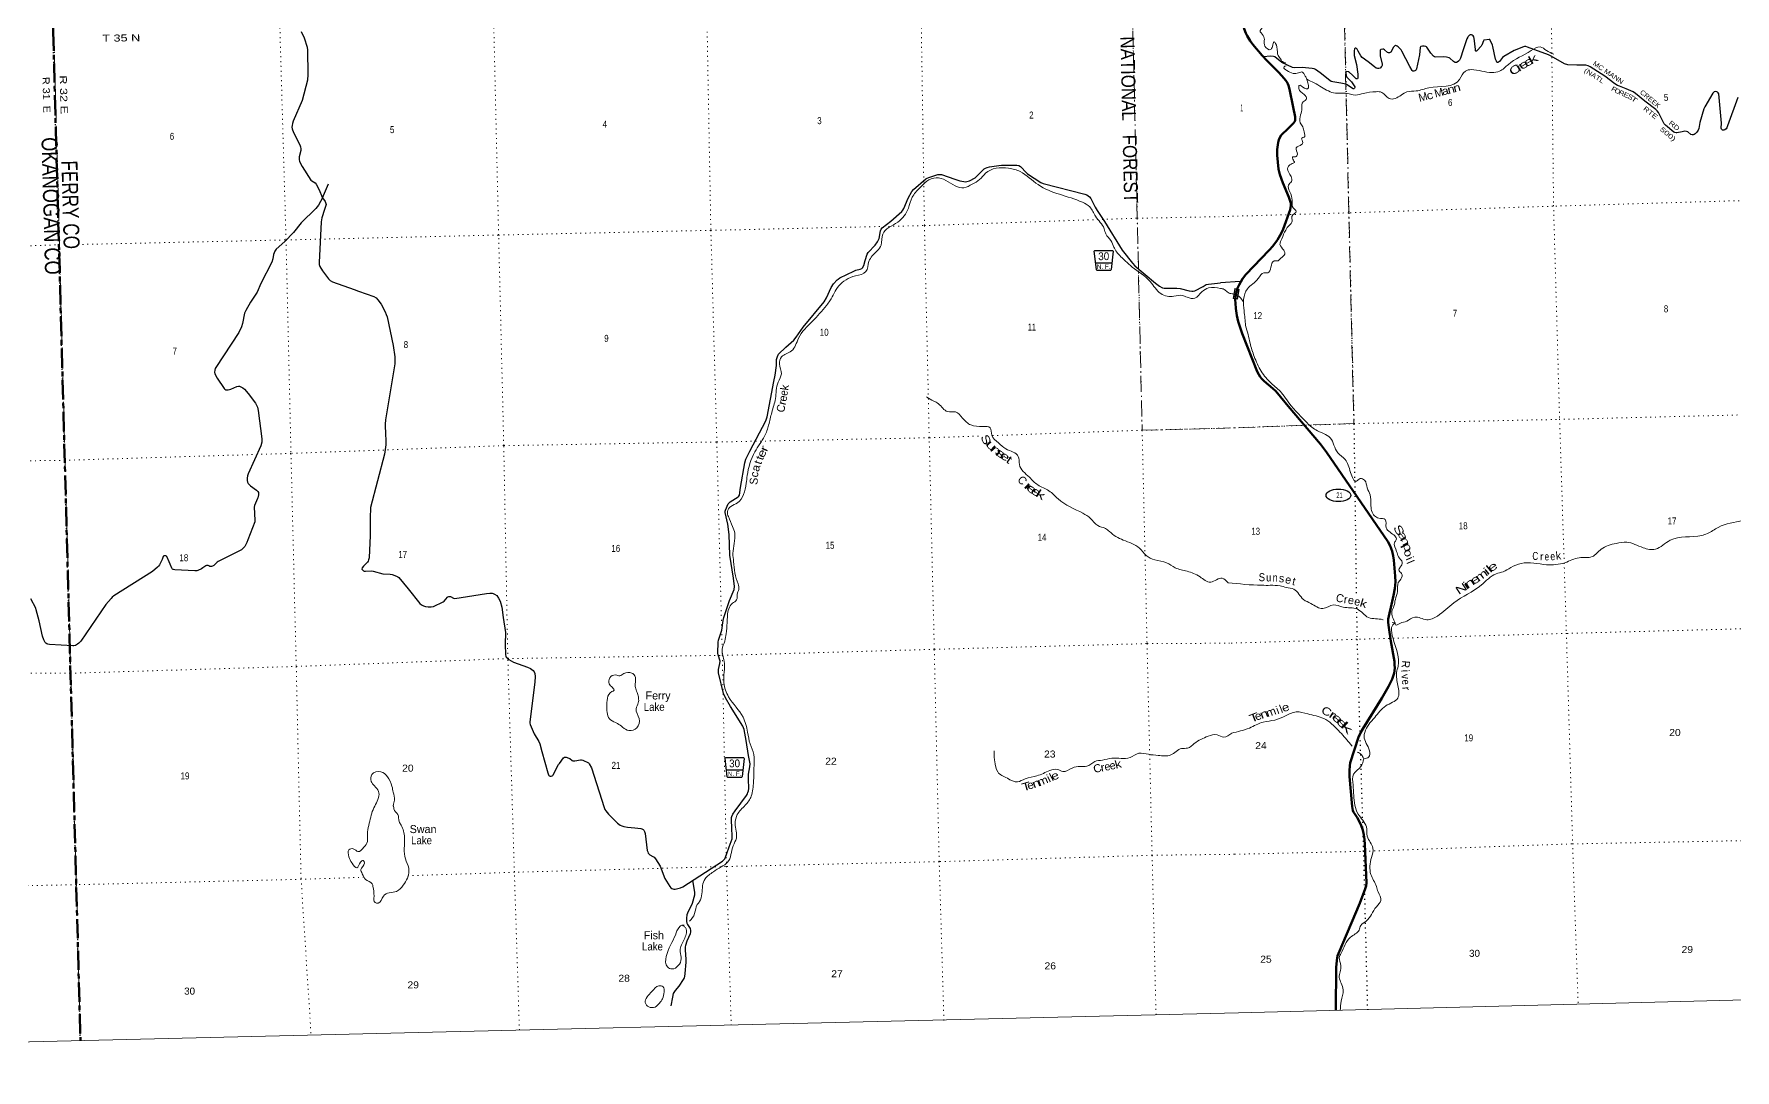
# Model space of a CAD drawing. Header units: feet. Extents: x 485078 to 733631, y 372822 to 564222.
# Drawn here: x 520166 to 562675, y 372822 to 398700 of the extents above; entities that cross this region are included whole.
import ezdxf
from ezdxf.enums import TextEntityAlignment as Align

# ---------------------------------------------------------------- set-up
doc = ezdxf.new("R2010")
doc.units = ezdxf.units.FT
doc.header["$LTSCALE"] = 80
for name, pattern in [('DOT_DASHED', [7.7, 5, -1.2, 0.3, -1.2]), ('DOTTED', [1.5, 0.3, -1.2]), ('LONG_DASH_SHORT_DASH', [9.9, 6, -1.2, 1.5, -1.2])]:
    doc.linetypes.add(name, pattern=pattern)
for name, color, linetype, lineweight in [('11', 7, 'LONG_DASH_SHORT_DASH', 60), ('17', 7, 'Continuous', 25), ('23', 7, 'Continuous', 70), ('29', 7, 'Continuous', 25), ('30', 7, 'Continuous', 25), ('39', 7, 'Continuous', 13), ('4', 7, 'Continuous', 13), ('41', 7, 'Continuous', 13), ('44', 7, 'DOT_DASHED', 13), ('59', 7, 'Continuous', 13), ('6', 7, 'DOTTED', 25), ('7', 7, 'DOTTED', 13)]:
    doc.layers.add(name, color=color, linetype=linetype, lineweight=lineweight)
doc.layers.add('12', color=7, linetype='Continuous')

msp = doc.modelspace()

# ---------------------------------------------------------------- linework, layer by layer
at = {"layer": '11'}
msp.add_lwpolyline([(520291.56, 419554.81), (520644.6, 398759.42), (521326.86, 373554.23)], dxfattribs=at)
at = {"layer": '17'}
msp.add_ellipse((552765.04, 387176.58), major_axis=(309.24, -1), ratio=0.500121, dxfattribs=at)
at = {"layer": '23'}
for points in [[(550481.78, 400081.4), (550384.6, 399730.1), (550361.67, 399578.64), (550352.53, 399419.62), (550353.88, 399225.07), (550374.12, 399013.86), (550412.33, 398833.8), (550451.31, 398724.61), (550485.11, 398653.55), (550560.43, 398532.22), (550623.59, 398437.75), (550855.03, 398160.33), (550973.54, 398035.66), (551274.99, 397741.57), (551407.29, 397590.27), (551473.7, 397504.01), (551497.08, 397459.81), (551514.23, 397411.83), (551543.85, 397322.02), (551636.09, 396872.53)], [(551636.09, 396872.53), (551685.68, 396630.88), (551686.75, 396578.48), (551681.55, 396542.08), (551665.96, 396510.89), (551638.47, 396471.57), (551511.63, 396337.91), (551337.37, 396172.33), (551289.22, 396097.52), (551272.33, 396054.63), (551256.66, 395987.64), (551237.26, 395816.74), (551236.89, 395671.5), (551270.8, 395320.75), (551303.51, 395194.1), (551373.03, 394980.37), (551528.26, 394626.04), (551561.97, 394523.58), (551572.43, 394475.25), (551575.03, 394418.06), (551554.98, 394308.98), (551385.3, 393824.04), (551345.09, 393735.61), (551239.86, 393557.53), (551124.24, 393402.84), (551035.1, 393300.71), (550449.37, 392692.68), (550366.87, 392587.81), (550282.17, 392436.34), (550244.08, 392348.1), (550226.56, 392296.63), (550209.44, 392220.31), (550195.28, 392134.14), (550187.8, 392060.04), (550188.89, 391978.16), (550203.02, 391841.17), (550222.67, 391671.39), (550260.33, 391515.47), (550359.2, 391215.43), (550736.2, 390267.42), (550772.19, 390193.4), (550805.97, 390138.8), (550850.14, 390084.21), (550905.62, 390032.42), (551121.79, 389849.54), (551198.29, 389777.43), (551320.81, 389635.75), (551510.41, 389401.42), (552319.6, 388455.71), (552463.67, 388254.24), (553996.3, 386026.26), (554056.31, 385911.55), (554105.46, 385781.16), (554131.66, 385664.57), (554147.16, 385560.1), (554186.72, 385161.01), (554188.82, 385019.82), (554177.13, 384846.94), (554143.35, 384672.75), (554077.57, 384374.74), (554039.42, 384235.99), (554010.84, 384080), (554008.24, 383996.81), (554023.37, 383879.5), (554073.28, 383533.33), (554165.03, 383022.73), (554169.33, 382949.09), (554171.93, 382858.1), (554153.74, 382733.31), (554104.37, 382582.52), (554016.14, 382398.94), (553846.05, 382108.12), (553370.62, 381341.99), (553318.42, 381244.93), (553268.4, 381136.35), (553055.47, 380494.25), (553045.61, 380420.8), (553037.65, 380301.54), (553042.5, 380156.09), (553107.97, 379404.28), (553125.44, 379303.43), (553141.75, 379263.89), (553162.53, 379230.09), (553230.1, 379133.01), (553269.06, 379071.51), (553331.86, 378928.11), (553372.99, 378808.93), (553398.05, 378699.78), (553419.75, 378582.75), (553428.05, 378466.19), (553464.32, 377498.73), (553456.78, 377418.7), (553437.08, 377346.15), (553299.61, 376985.64), (552762.42, 375729.49), (552743.29, 375676.86), (552729.94, 375626.79), (552721.03, 375556.8), (552706.77, 375378.36), (552701.57, 374312.49)]]:
    msp.add_lwpolyline(points, dxfattribs=at)
at = {"layer": '29'}
for p, q in [((527379.12, 394607.23), (527524.88, 394959.25)), ((550312.41, 392518.59), (549815.67, 392482.65))]:
    msp.add_line(p, q, dxfattribs=at)
for points in [[(526842.66, 398767.69), (526913.93, 398607.6), (526993.33, 398374.83), (527003.91, 398296.23), (527012.11, 397688.86), (527000.65, 397544.98), (526867.39, 397037.4), (526645.06, 396525.42), (526625.59, 396466.93), (526615.9, 396419.42), (526613.28, 396372.55), (526617.38, 396333.56), (526651.26, 396242.19), (526805.59, 395934.46), (526825.52, 395881.11), (526832.71, 395833.94), (526833.72, 395788.78), (526792.71, 395630.78), (526790.66, 395593.84), (526791.94, 395559.57), (526800.91, 395524.08), (526817.32, 395483.04), (526867.48, 395391.49), (527084.93, 395051.1), (527110.26, 395031.41), (527190.56, 394980.87), (527218.22, 394952.61), (527284.07, 394821.36), (527379.12, 394607.23)], [(553505.84, 398002.53), (553360.67, 398117.46), (553325.77, 398153.79), (553259.73, 398273.19), (553231.47, 398320.62), (553213.02, 398341.14), (553202.76, 398349.35), (553190.85, 398350.11), (553169.95, 398326.77), (553157.65, 398283.68), (553161.66, 398165.6), (553216.62, 397936.88), (553247.67, 397695.41), (553251.98, 397629.07), (553251.98, 397602.39), (553238.67, 397584.12), (553229.42, 397581.87), (553210.96, 397583.92), (553123.2, 397663.85), (553026.4, 397752.19), (553007.28, 397759.71), (552962.83, 397762.45), (552952.57, 397750.14), (552946.42, 397733.72), (552958.73, 397663.95), (552968.47, 397638.82), (552978.75, 397623.68), (553089.24, 397505.46), (553171.66, 397378.42), (553174.05, 397362.3), (553169.44, 397349.48), (553159.7, 397341.78), (553147.91, 397334.09), (553132.5, 397332.96), (553118.17, 397336.14), (552980.77, 397428.48), (552949.4, 397445.22), (552909, 397459.26), (552827.21, 397476.31), (552621.89, 397503.38), (552581.38, 397518.26), (552548.07, 397538.27), (552310.47, 397733.19), (552192.26, 397814.27), (552159.45, 397830.69), (552109.24, 397842.95), (551855.9, 397864.5), (551663.18, 397855.31), (551619.34, 397864.3), (551347, 397986.31), (551175.11, 398131.17), (551145.37, 398141.57), (551071.62, 398144.58), (550881, 398133.01)], [(555882.27, 398303.37), (555814.25, 398098.54), (555789.75, 398049.72), (555766.17, 398023.04), (555729.26, 397996.36), (555716.95, 397989.18), (555698.11, 397986.43), (555683.11, 397987.13), (555666.71, 397994.31), (555638, 398012.78), (555549.52, 398093.55), (555528.28, 398106.15), (555502.65, 398114.36), (555462.66, 398123.59), (555390.8, 398129.73), (555200.17, 398124.62), (555166.31, 398131.86), (555140.7, 398147.19), (555072.72, 398224.28), (554976.64, 398370.87), (554963.83, 398382.67), (554948.76, 398390.6), (554906.91, 398397.54), (554865.9, 398395.49), (554825.57, 398385.32), (554816.18, 398378.57), (554808.48, 398366.76), (554788.76, 398184.46), (554713.77, 397831.15), (554704.94, 397806.56), (554691.61, 397790.14), (554676.23, 397777.83), (554648.74, 397770.87), (554625.98, 397771.67), (554614.7, 397777.83), (554604.45, 397788.09), (554546.22, 397893.34), (554352.21, 398274.44), (554330.42, 398305.58), (554255.31, 398378.59), (554229.68, 398399.11), (554212.76, 398407.82), (554189.92, 398412.91), (554181.49, 398410.39), (554167.64, 398399.61), (554144.64, 398369.31), (554071.16, 398250.26), (554055.37, 398238.02), (554037.93, 398231.86), (554017.43, 398231.86), (553994.61, 398240.15), (553918.99, 398308.82), (553893.28, 398320.25), (553872.85, 398322.15), (553825.68, 398313.95), (553812.75, 398308.02), (553804.15, 398294.45), (553811.06, 398152.51), (553855.17, 397949.75), (553854.91, 397914.31), (553851.83, 397900.97), (553844.65, 397887.63), (553805.42, 397849.5), (553776.98, 397836.33), (553760.57, 397835.3), (553739.04, 397839.41), (553710.33, 397850.7), (553663.09, 397878.03), (553505.84, 398002.53)], [(561795.95, 396489.62), (561773.2, 396339.79), (561755.77, 396297.72), (561723.63, 396250.06), (561678.87, 396204.36), (561654.26, 396189.99), (561626.39, 396184.89), (561602.99, 396183.84), (561570.18, 396192.04), (561496.35, 396257.71), (561462.27, 396269.38), (561422.53, 396270.02), (561357.55, 396254.5), (561219.5, 396228.98), (561203.1, 396228.98), (561169.93, 396239.43), (561147.73, 396251.55), (560941.64, 396420.85), (560908.96, 396460.68), (560761.18, 396738.92), (560730.17, 396779), (560700.69, 396811.77), (560422.04, 397023.23), (560192.11, 397213.98), (560128.4, 397255.72), (559952.32, 397333.84), (559788.12, 397394.56), (559741.72, 397417.11), (559675.33, 397460.23), (559425.91, 397647), (559056.01, 397880.9), (559006.79, 397905.52), (558949.18, 397919.07), (558720.65, 397921.09), (558494.11, 397934.25), (558412.42, 397953.31), (558085.39, 398150.6), (558016.29, 398182.56), (557491.31, 398371.35), (557444.14, 398389.82), (557418.51, 398392.91), (557387.33, 398384.5), (557157.48, 398289.58), (556894.82, 398139.27), (556862.77, 398113.83), (556788.94, 398015.33), (556766.38, 397996.86), (556751.52, 397992.25), (556741.27, 397993.27), (556727.42, 398000.96), (556711.01, 398019.43), (556690.55, 398069.25), (556626.93, 398390.62), (556614.64, 398424.73), (556557.22, 398547.86), (556545.94, 398561.19), (556533.04, 398565.81), (556404.13, 398548.26), (556398.29, 398543.75), (556390.08, 398531.44), (556347.02, 398421.65), (556341.89, 398411.39), (556331.49, 398398.95), (556230.13, 398291.35), (556212.7, 398275.95), (556203.63, 398272.4), (556198.34, 398275.95), (556193.21, 398283.14), (556188.41, 398310.36), (556158.13, 398596.27), (556152.72, 398617.12), (556145.54, 398632.51), (556130.16, 398653.03), (556108.63, 398673.55), (556094.27, 398680.73), (556078.86, 398683.01), (556057.36, 398679.7), (556038.9, 398669.44), (556009.17, 398640.71), (555995.84, 398621.22), (555974.56, 398581.31), (555882.27, 398303.37)], [(562746.54, 397119.1), (562485.5, 396407.53), (562470.44, 396358.25), (562456.08, 396335.68), (562419.53, 396308.86), (562398.66, 396300.8), (562378.15, 396298.74), (562365.85, 396298.74), (562344.5, 396316.97), (562339.19, 396325.42), (562328.94, 396345.94), (562336.03, 396474.24), (562271.05, 397203.43), (562258.19, 397235.51), (562241.79, 397249.88), (562223.33, 397260.14), (562194.48, 397266.01), (562157.71, 397256.03), (562122.84, 397225.25), (561917.77, 396878.45), (561899.35, 396832.17), (561795.95, 396489.62)], [(537541.36, 386196.16), (537501.52, 386460.32), (537442.08, 386750.68), (537441.07, 386784.55), (537447.21, 386807.12), (537516.94, 386963.07), (537535.4, 386991.8), (537560.77, 387010.51), (537760.96, 387139.54), (537781.47, 387160.06), (537796.51, 387184.71), (537825.65, 387369.7), (537927.47, 387987.81), (537955.77, 388077.29), (538054.79, 388276.6), (538456.12, 389041.71), (538489.54, 389136.24), (538656.66, 390019.24), (538688.51, 390180.01), (538718.19, 390417.65), (538720.65, 390570.43), (538746.07, 390647.15), (538773.96, 390701.76), (538951.79, 390881.3), (539151.1, 391056.57), (539216.9, 391128.56), (539388.66, 391380.63), (539912.06, 392008.86), (539968.65, 392110.45), (540084.71, 392368.57), (540149.93, 392460.29), (540240.16, 392562.89), (540259.64, 392580.34), (540300.42, 392607.04), (540651.52, 392778.18), (540702.57, 392797.84), (540810.23, 392825.54), (540850.22, 392845.04), (540873.61, 392862.95), (540904.56, 392915.83), (540939.36, 393040.8), (540987.61, 393202.08), (541010.6, 393239.04), (541187.32, 393425.87), (541244.97, 393508.86), (541283.73, 393592.37), (541320.85, 393787.93), (541339.85, 393824.63), (541365.96, 393855.64), (541582.98, 394023.32), (541852.99, 394271.17), (541879.65, 394301.95), (541903.63, 394341.46), (542009.46, 394603.36), (542103.85, 394769.82), (542149.31, 394820.08), (542456.9, 395082.73), (542487.66, 395101.2), (542528.78, 395119.03), (542752.19, 395191.48), (542801.41, 395195.59), (542842.27, 395189.99), (543181.18, 395077.39), (543306.89, 395036.56), (543399.17, 395013.99), (543438.13, 395009.89), (543474.14, 395016.22), (543542.71, 395036.56), (543684.21, 395110.43), (543721.47, 395138.09), (543872.79, 395293.88), (543912.85, 395328.97), (543944.64, 395350.51), (543988.73, 395370.01), (544042.16, 395383.34), (544275.81, 395417.2), (544346.46, 395421.67), (544725.93, 395426.44), (544779.4, 395416.81), (544816.16, 395393.61), (544965.85, 395233.56), (544995.59, 395209.89), (545330.86, 394993.47), (545384.65, 394969.03), (546423.69, 394700.65), (546474.09, 394680.55), (546514.07, 394659), (546547.91, 394631.3), (546574.37, 394593.24), (546687.84, 394371.49), (546736.03, 394296.33)], [(527379.12, 394607.23), (527275.2, 394427.17), (527208.55, 394345.65), (526838.64, 393981.69), (526647.12, 393745.88), (526437.19, 393517.7), (526220.1, 393327.79), (526184.27, 393278.07), (526155.22, 393190.45), (526135.06, 393081.08), (526108.07, 392998.91), (525831.83, 392469.37), (525738.82, 392254.36), (525580.09, 392003.22), (525456.31, 391794.5), (525428.23, 391723.92), (525374.82, 391467.43), (525349.68, 391388.21), (525286.08, 391244.44), (524707.83, 390372.48), (524694.51, 390342.73), (524683.81, 390301.47), (524680.15, 390254.5), (524687.32, 390212.43), (524741.91, 390106.61), (524920.07, 389844.11), (524934.43, 389829.74), (524958.49, 389814.68), (524981.59, 389809.22), (525018.5, 389809.22), (525083.56, 389826.05), (525233.82, 389899.51), (525275.51, 389903.95), (525304.57, 389902.59), (525338.4, 389889.25), (525388.03, 389858.31), (525425.55, 389826.67), (525517.4, 389717.95), (525698.19, 389475.7), (525726.99, 389428.59), (525747.5, 389379.34), (525769.92, 389299.42), (525862.95, 388585.18), (525858.23, 388507.26), (525835.37, 388416.43), (525519.55, 387713.76), (525502.97, 387662.37), (525491.18, 387608.5), (525490.67, 387577.22), (525491.91, 387547.03), (525500.92, 387507.45), (525519.88, 387471.02), (525540.91, 387443.84), (525574.62, 387411.53), (525723.34, 387302.05), (525756.22, 387271.47), (525772.63, 387246.85), (525778.23, 387220.48), (525778.28, 387191.97), (525762.9, 387118.09), (525755.46, 387096.39), (525676.77, 386924.18), (525672.67, 386908.79), (525670.3, 386889.69), (525684.98, 386549.71), (525680.84, 386517.46), (525511.68, 386063.6), (525483, 385996.7), (525431.74, 385900.26), (525405.08, 385863.33), (525352.78, 385818.52), (524922.1, 385600.76), (524766.33, 385523.72), (524740.77, 385504.91), (524657.64, 385425.23), (524630.47, 385409.33), (524604.19, 385400.11), (524583.82, 385396.5), (524563.31, 385398.55), (524531.02, 385417.54), (524518.2, 385423.18), (524486.23, 385423.34), (524474.63, 385421.65), (524456.68, 385414.97), (524382.75, 385363.95), (524348, 385341.1), (524261.87, 385295.96), (524231.11, 385287.75), (524184.68, 385287.91), (523683.07, 385318.03), (523655.4, 385323.16), (523642.06, 385328.29), (523629.76, 385333.42), (523621.56, 385340.6), (523609.25, 385359.07), (523567.01, 385460.03), (523543.88, 385512.45)], [(527379.12, 394607.23), (527442.77, 394518.63), (527461.89, 394469.7), (527463.27, 394444.76), (527459.17, 394420.14), (527421.61, 394320.86), (527362.8, 394112.35), (527345.38, 394013.17), (527291.28, 392995.46), (527295.14, 392940.69), (527312.56, 392896.57), (527376.06, 392787.13), (527526.85, 392581.6), (527567.86, 392544.66), (527624.63, 392508.18), (528163.99, 392315.79), (528273.72, 392277.04)], [(546736.03, 394296.33), (546916.35, 394015.09), (547361.37, 393297.91), (547619.34, 392972.65), (547673.7, 392909.7), (548193.63, 392475.48), (548297.09, 392400.81), (548350.4, 392367.98), (548371.94, 392356.7), (548407.42, 392353.53), (548727.07, 392349.75), (548810.77, 392340.29), (549036.26, 392286.98), (549104.01, 392276.68), (549136.82, 392278.73), (549173.74, 392288.55), (549383.07, 392395.25), (549462.87, 392440.83), (549514.9, 392453.36), (549815.67, 392482.65)], [(528273.72, 392277.04), (528660.41, 392140.51), (528713.12, 392108.62), (528761.3, 392064.51), (528839.71, 391950.85), (528938.69, 391763.9), (528970.26, 391697.15), (528989.95, 391634.62), (529143.89, 390922.27), (529180.65, 390635.34), (529179.24, 390459.58), (528946.89, 389063.56), (528940.84, 388951.17), (528952.61, 388678.17), (528959.19, 388579.31), (528957.35, 388439.41), (528921.56, 388203.63), (528574.93, 386874.59), (528566.38, 386605.11), (528570.5, 386174), (528537.8, 385615.29), (528527.01, 385567.54), (528513.19, 385533.22), (528498.84, 385508.59), (528404.1, 385408.44), (528367.6, 385364.96), (528361.45, 385336.23), (528374.4, 385314.53), (528398.36, 385293.14), (528417.85, 385283.91), (528454.25, 385280.18), (528591.12, 385286.99), (528642.31, 385281.05), (528886.88, 385214.57), (529069.17, 385205.17), (529117.1, 385195.67), (529227.83, 385154.64), (529260.64, 385138.22), (529281.86, 385121.66), (529516.4, 384838.29), (529805.83, 384473.36), (529848.13, 384441.59), (529899.39, 384416.97), (529952.71, 384400.55), (530018.33, 384388.24), (530095.44, 384387.81), (530153.67, 384400.55), (530387.43, 384513.41), (530418.87, 384535.96), (530500.21, 384630.37), (530511.5, 384641.65), (530535.01, 384648.32), (530556.62, 384647.81), (530574.04, 384646.78), (530647.86, 384605.74), (530681.95, 384601.56), (530843, 384628.04), (531471.18, 384727.48), (531555.25, 384733.99), (531619.85, 384730.92), (531644.45, 384722.71), (531678, 384708.6), (531728.53, 384671.41), (531773.77, 384611.91), (531814.65, 384535.98), (531855.13, 384381.22), (531892.52, 384127.97)], [(538022.88, 380675.88), (537960.05, 381052.76), (537910.63, 381328.36), (537881.14, 381411.05), (537569.97, 381900.94), (537444.55, 382116.3), (537400.03, 382229.18), (537273.02, 382745.48), (537269.82, 382782.19), (537268.8, 382824.25), (537306.97, 382975.13), (537309.81, 383037.65), (537264.4, 383192.66), (537255.47, 383237.72), (537261.62, 383512.69), (537268.3, 383555.15), (537352.08, 383810.4), (537385.79, 384048.15), (537403.12, 384126.22), (537549.48, 384552.48), (537661.5, 384823.89), (537671.22, 384895.78), (537642.97, 385107.62), (537557.82, 385686.42), (537541.36, 386196.16)], [(523543.88, 385512.45), (523484.89, 385646.16), (523473.4, 385658.15), (523458.53, 385665.85), (523446.74, 385668.41), (523409.6, 385662.41), (523398.04, 385656.61), (523391.37, 385647.89), (523367.66, 385572.23), (523300.63, 385441.15), (523278.59, 385409.85), (523253.81, 385378.95), (523125.26, 385276.39), (522163.69, 384666.15), (522121.51, 384629.58), (522090.75, 384598.8), (521963.62, 384446.32), (521338.15, 383537.15), (521287.91, 383487.65), (521248.95, 383456.87), (521199.73, 383428.14), (521164.87, 383417.88), (521135.34, 383414.42), (520551.93, 383447.75), (520512.76, 383456.87), (520483.55, 383470.72), (520465.6, 383483.54), (520447.66, 383502.52), (520426.64, 383532.79), (520408.18, 383565.62), (520380.03, 383661.89), (520292.52, 384038.18), (520224.05, 384313.75), (520208.75, 384358.21), (520088.76, 384591.61)], [(531892.52, 384127.97), (531947.73, 383754.02), (531943.91, 383460.37), (531945.9, 383191.97), (531956.15, 383157.09), (531969.36, 383133.07), (531995.11, 383099.64), (532034.08, 383072.96), (532150.86, 383008.25), (532500.22, 382883.78), (532573.38, 382847.25), (532636.95, 382804.16), (532665.22, 382770.67), (532682.06, 382726.19), (532689.24, 382649.24), (532684.79, 382508), (532559.03, 381517.6), (532559.03, 381488.87), (532564.92, 381456.18), (532668.74, 381217.98), (532782.55, 381025.14), (532807.21, 380970.57), (532861.21, 380777.63), (533003.82, 380240.82), (533023.5, 380193.08), (533033.24, 380179.23), (533038.37, 380173.07), (533048.62, 380165.89), (533064.72, 380161.44), (533089.63, 380162.81), (533113.72, 380170.51), (533128.59, 380181.28), (533140.6, 380195.81), (533274.91, 380452.39), (533294.69, 380481.89), (533402.35, 380619.37), (533422.85, 380634.75), (533441.53, 380638.95), (533463.87, 380637.83), (533531.03, 380613.73), (533557.87, 380601.51), (533616.13, 380556.27), (533634.58, 380547.04), (533646.49, 380543.09), (533665.34, 380540.88), (533684.82, 380542.93), (533823.24, 380566.53), (533850.08, 380566.64), (533882.7, 380560.38), (534019.94, 380496.18), (534030.86, 380488.05), (534043.17, 380469.58), (534094.4, 380366.53), (534413.48, 379382.88), (534433.81, 379332.82), (534458.42, 379293.83), (534523.38, 379215.7), (534747.55, 378986.04), (534814.45, 378935.84), (534858.28, 378918.33), (534903.4, 378901.91), (534997.88, 378885.98), (535180.95, 378869.85)], [(538020.15, 380087.6), (538020.46, 380149.7), (538025.82, 380208.34), (538056.58, 380395.07), (538059.91, 380470.61), (538022.88, 380675.88)], [(535180.95, 378869.85), (535334.44, 378856.32), (535354.02, 378850.1), (535376.06, 378841.38), (535391.96, 378829.58), (535408.51, 378811.69), (535425.27, 378781.88), (535441.23, 378727.52), (535491.72, 378301.67), (535503.72, 378267.35), (535518.07, 378240.67), (535534.99, 378219.65), (535557.29, 378200.14), (535634.44, 378158.09), (535667.77, 378136.02), (535697.63, 378100.56), (535810.19, 377911.18), (535934.09, 377606.7), (536053.1, 377403.32), (536080.45, 377375.26), (536109.16, 377354.75), (536152.22, 377336.28), (536190.45, 377338.08), (536318.32, 377371.16), (536380.84, 377399.74), (537371.98, 378037.07), (537427.7, 378093.45), (537448.21, 378134.49), (537479.71, 378232.22), (537535.75, 378395.65), (537610.92, 378598.04), (537617.39, 378627.98), (537617.39, 378679.28), (537605.89, 378846.92), (537597.06, 379087.6), (537600.98, 379128.66), (537607.13, 379153.28), (537631.74, 379210.74), (537686.25, 379294.41), (537968.63, 379678.35), (537995.73, 379720.65), (538008.03, 379751.43), (538022.39, 379796.57), (538028.49, 379849.98), (538020.15, 380087.6)], [(536626.13, 377557.47), (536675.21, 377266.53), (536676.25, 377224.47), (536673.88, 377192.82), (536615.28, 376976.69), (536495.79, 376740.2), (536482.45, 376696.08), (536471.95, 376610.55), (536474.25, 376531.92), (536481.44, 376491.91), (536494.43, 376459.3), (536561.41, 376352.38), (536575.58, 376307.57), (536575.77, 376272.35), (536563.9, 376220.21), (536482.16, 376035.86), (536445.56, 375932.76), (536439.4, 375897.88), (536439.67, 375822.18), (536456.53, 375583.73), (536455.81, 375514.16), (536434.05, 375234.93), (536421.98, 375160.2), (536411.73, 375125.32), (536389.9, 375079.91), (536279.29, 374915.06), (536186.16, 374807.27), (536156.27, 374760), (536141.05, 374729.29), (536123.16, 374643.74), (536084.95, 374422.07)]]:
    msp.add_lwpolyline(points, dxfattribs=at)
at = {"layer": '30'}
for p, q in [((546700.28, 392985.1), (547105.35, 392985.1)), ((537475.21, 380315.98), (537880.28, 380315.98))]:
    msp.add_line(p, q, dxfattribs=at)
for points in [[(546746.13, 392794.55), (546727.15, 392796.66), (546715.91, 392816.35), (546660.38, 393277.01), (546666, 393288.26), (546680.06, 393296.7), (547121.46, 393295.29), (547128.49, 393291.07), (547135.52, 393275.6), (547088.42, 392821.98), (547079.28, 392802.99), (547068.75, 392793.84)], [(537521.06, 380125.43), (537502.08, 380127.54), (537490.84, 380147.23), (537435.31, 380607.89), (537440.93, 380619.14), (537454.99, 380627.58), (537896.39, 380626.17), (537903.42, 380621.95), (537910.45, 380606.48), (537863.35, 380152.86), (537854.21, 380133.87), (537843.68, 380124.72)]]:
    msp.add_lwpolyline(points, close=True, dxfattribs=at)
at = {"layer": '39'}
for p, q in [((554109.01, 383998.82), (554182.1, 383990.55)), ((538166.92, 380603.55), (538159.14, 380185.86)), ((536415.26, 376443.8), (536387.43, 376422.92))]:
    msp.add_line(p, q, dxfattribs=at)
for points in [[(551207.05, 399938.91), (551156.1, 399777.48), (551107.37, 399610.06), (551069.17, 399372.26), (551167.92, 399030.06), (551093.36, 398966.85), (550985.81, 398922.7), (550903.99, 398952.21), (550849.41, 398837.14), (550810.74, 398787.29), (550887.86, 398660.61), (550912.39, 398536.14), (550925.15, 398401.17), (551069.68, 398311.17), (551113.49, 398387.47), (551155.82, 398506.16), (551228.91, 398379.34), (551254.64, 398161.94), (551335.09, 398055.58), (551352.29, 398025.86), (551436.69, 397980.27), (551445.09, 397972.88)], [(551973.19, 397574.65), (552344.48, 397375.01), (552689.1, 397223.21), (552935.52, 397223.65), (553193.72, 397175.99), (553386.21, 397217.01), (553709.91, 397260.54), (553851.91, 397243.22), (554028.94, 397089.67), (554182.41, 397090.94), (554477.62, 397256.78), (554707.13, 397278.86), (555025.61, 397356.58), (555794.1, 397563.04), (555938.19, 397776.2), (556084.42, 397811.58), (556602.12, 397736.51), (556792.8, 397771.4), (557011.14, 397940.65), (557584.93, 398285.9), (557805.71, 398376.84), (557965.01, 398289.91), (558146.04, 398195.74)], [(551460.38, 397906.36), (551405.69, 397884.2), (551590.79, 397730.94), (551736.61, 397719.81), (551850.63, 397752.05), (551936.99, 397649.94), (551976.18, 397568.43)], [(551976.18, 397568.43), (551990.51, 397330.43), (551913.08, 397349.98), (551783.52, 397416.24), (551776.16, 397337.16), (551910.62, 397188.2), (551970.82, 397083.16), (551880.61, 397005.26), (551849.84, 396844.53), (551819.2, 396679.75), (551809.93, 396481.36), (551874.11, 396378.48), (551904.68, 396254.23), (551907.22, 396122.94), (551851.36, 396102.82), (551877.56, 395988.52), (551765.43, 395901.77), (551710.41, 395857.42), (551740.09, 395700.8), (551688, 395630.28), (551617.32, 395629.86), (551623.18, 395577.51), (551664.6, 395490.01), (551587.11, 395452.97), (551490.16, 395336.43), (551583.92, 395137.56), (551594.19, 395016.65), (551514.48, 394926.98), (551548.48, 394762.42), (551608.51, 394546.21), (551635.35, 394355.13), (551710.85, 394274.88), (551602.36, 394141.77), (551606.36, 394026.7), (551535.28, 393921.17), (551446.41, 393804.91), (551346.91, 393587.23), (551303.33, 393446.26), (551397.36, 393297.92), (551425.08, 393197.83), (551329.3, 393105.58), (551254.88, 393038.33), (551156.09, 393032.89), (551076.83, 392872.5), (550996.72, 392736.34), (550897.72, 392736.95), (550761.33, 392592.78), (550489.59, 392332.76), (550395.67, 392070.8), (550407.58, 391786.23), (550444.69, 391415.62)], [(549820.77, 392344.81), (549516.81, 392357.77), (549353.06, 392263.35), (549176.55, 392101.94), (548984.14, 392124.2), (548859.9, 392172.16), (548652.25, 392149.62), (548327.6, 392215.63), (548060.71, 392519.45), (547608.79, 392880.05), (547446.12, 393028.32), (547223.26, 393254.18), (547151.98, 393380.09), (547075.91, 393542.29), (546953.35, 393705.55), (546910.21, 393838.11), (546693.73, 394147.02), (546549.52, 394380.59), (546365.26, 394498.07), (545795.43, 394696.47), (545261.08, 394938.07), (544809.86, 395264.32), (544523.22, 395349.32), (543945.9, 395224.02), (543797.66, 395063.19), (543614.04, 394952.18), (543403.8, 394858.81), (543190.57, 394910.98), (542711.67, 395109.25), (542477.03, 395023.46), (542300.64, 394855.98), (542111.48, 394621.5), (542018.04, 394350.61), (541752.48, 393999.27), (541376.65, 393704.27), (541333.82, 393428.36), (541115.03, 393160.91), (541032.98, 393023.72), (540955.45, 392765.28), (540694.96, 392658.73), (540277.79, 392409.38), (540057.08, 392038.76), (539970.62, 391919.67), (539615.81, 391522.89), (539272.12, 391102.28), (539094.77, 390785.14), (538847.31, 390634.37), (538798.37, 390459.45), (538843.79, 390215.71), (538761.26, 390003.69), (538694.95, 389591.81), (538603, 389248.14), (538524.65, 388931.05), (538423.17, 388657.96), (538180.74, 388262.62), (537988.82, 387670.17), (537966.51, 387477.6)], [(576431.94, 393996.66), (576249.45, 394620.35), (576140.69, 394727.75), (575344.43, 395029.65), (575089.33, 394988.49), (574920.12, 395033.17), (574824.7, 395163.26), (574547.95, 395163.8), (573999.56, 394785.07), (573762.08, 394411.02), (573478.89, 393782.76), (573400.88, 393353.59), (573232.97, 392488.8), (573102.73, 391993.15), (572956.39, 391612.16), (572498.05, 391373.98), (571433.08, 390805.58), (571143.08, 390664.18), (570931.28, 390481.01), (570235.58, 390214.41), (569760.95, 390038.32), (569379.35, 389800.77), (569107.85, 389649.9), (568649.98, 389514.82), (568225.8, 389281.86), (567992.65, 388841.27), (567789.82, 388690.76), (567221.71, 388414.42), (567019.23, 388544.85), (566774.08, 388449.47), (566240.66, 388047), (565849.41, 387738.38), (565598.47, 387460.88), (565282.38, 387314.53), (565018.03, 387248.8), (564808.82, 387049.55), (564449.41, 386580.34), (563761.56, 386320.08), (563185.31, 386568.96), (562879.06, 386546.24), (562258.74, 386377.24), (562118.16, 386295.57), (561843.6, 386174.91), (561051.92, 386054.56), (560685.97, 385831.7), (560379.71, 385867.59), (559972.89, 386007.13), (559703.24, 385977.59), (559332.61, 385831.38), (559104.74, 385645.64), (558780.48, 385618.25), (558425.22, 385494.8), (557966.41, 385444.57), (557331.08, 385475.15), (557070.08, 385371.12), (556879.69, 385269.55), (556703.76, 385216.97), (556335.81, 384935.43), (555650.24, 384493.34), (555237.57, 384161.75), (554970.1, 384069.63), (554670.92, 384134.07), (554470.38, 384034.16), (554298.69, 383975.67), (554192.89, 383939.67), (554182.1, 383990.55)], [(550396.4, 391989.88), (550326.41, 392100.95), (550219.01, 392187.87), (550132.12, 392209.6), (550030.75, 392230.12), (549945.07, 392295.32), (549861.8, 392338.78), (549820.77, 392344.81)], [(550444.69, 391415.62), (550508.9, 391195.52), (550556.82, 390978.89), (550661.27, 390646.99), (550835.72, 390277.09), (551083.08, 389976.16), (551343.74, 389739.54), (551474.07, 389560.86), (551956.23, 389014.22), (552197.63, 388810.35), (552557.99, 388612.62), (552750.67, 388241.33), (552930.28, 388071.7), (553068.81, 387747.04), (553217.69, 387531.89), (553308.46, 387593.64), (553418.95, 387552.99), (553484.12, 387363.24), (553558.89, 387187.96), (553573.01, 386956.02), (553667.98, 386664.22), (553773.05, 386605.2), (553933.7, 386574.37), (553959.15, 386365.05), (554053.87, 386255.14), (554210.04, 386062.47), (554165.88, 385996.27), (554219.92, 385777.83), (554263.1, 385639.87), (554360.81, 385501.76), (554310.41, 385382.79), (554270.56, 385308.66), (554344.05, 385228.33), (554320.79, 385084.02), (554261.19, 384997.07), (554242.61, 384776.13), (554187, 384574.11), (554150.46, 384405.09), (554100.47, 384274.01), (554182.25, 383989.84)], [(550005.41, 384995.24), (549861.63, 385109.52), (549572.7, 385010.46), (549305.3, 385142.38), (548981.18, 385281.2), (548686.42, 385368.06), (548467.7, 385490.88), (548179.24, 385565.74), (547958.75, 385676.39), (547791.38, 385856.91), (547387.17, 386058.77), (547043.38, 386269.98), (546942.71, 386350.78), (546749.35, 386419.54), (546567.8, 386601.78), (546379.29, 386729.28), (545759.73, 387086.39), (545531.27, 387289.89), (545253.48, 387435.75), (545041.43, 387627.46), (544792.42, 387945.8), (544764, 388149.45), (544453.02, 388337.08), (544270.16, 388484.91), (544102.41, 388683.62), (544058.28, 388864.69), (543881.78, 388899.43), (543575.94, 388935.5), (543372.38, 389107.17), (543195.45, 389261.2), (542995.25, 389269.15), (542768.98, 389464.62), (542650.38, 389532.91), (542472.51, 389634.35)], [(537966.51, 387477.6), (537899.57, 387195.12), (537748.16, 386991.76), (537576.34, 386897.17), (537496.1, 386770.12), (537518.17, 386645.48), (537624.96, 386398.72), (537676.96, 386227.92), (537632.77, 385723.49), (537648.95, 385525.65), (537683.16, 385237.2), (537759.45, 384965.81), (537778.6, 384820.61), (537743.82, 384743.04), (537725.3, 384562.69), (537621.93, 384479.64), (537496.92, 384171.68), (537488.5, 383991.54), (537461.78, 383717.99), (537431.14, 383537.38), (537362.67, 383329.69), (537413.2, 383033.49), (537404.92, 382493.75), (537524.49, 382140), (537886.46, 381633.94), (537999.16, 381262.2), (538062.75, 380965.19), (538154.32, 380699.99), (538166.92, 380603.55)], [(550001.15, 384995.25), (550851.82, 384929.68), (551059.9, 384928.79), (551306.81, 384915.1), (551461.62, 384878.01), (551648.99, 384833.96), (551892.35, 384573.57), (552077.57, 384474.87), (552374.89, 384347.72), (552646.39, 384439.98), (552880.66, 384383.4), (553229.64, 384338.88), (553515.84, 384124.43), (553875.33, 384068.15), (553886.26, 384064.12)], [(554182.42, 383989.02), (554091.6, 383878.87), (554088.22, 383812.76), (554152.65, 383527.98), (554256.83, 382913.12), (554218.12, 382748.06), (554253.42, 382429.94), (554246.27, 382112.37), (553945.58, 381917.67), (553670.43, 381627.93), (553583.54, 381531.34), (553467.69, 381357.5), (553404.94, 381153.55), (553538.68, 380792.34), (553523.7, 380642.26), (553396.05, 380595.4)], [(535186.14, 382463.21), (535181.91, 382669.38), (535109.81, 382736.63), (534904.01, 382722.22), (534804.06, 382669.58), (534700.6, 382689.66), (534554.61, 382615.83), (534539.47, 382467.9), (534626.29, 382372.65), (534658.12, 382298.49), (534606.1, 382273.14), (534496.32, 382109.08), (534478.54, 381892.34), (534576.15, 381566.79), (534745.7, 381477.31), (534876.95, 381382.99), (535034.17, 381303.37), (535232.79, 381372.23), (535286.71, 381599.84), (535210.96, 381844.95), (535268.48, 381995.8), (535274.15, 382113.2), (535247.59, 382225.88), (535202.73, 382344.25), (535186.14, 382463.21)], [(550095.29, 381239.17), (550539.39, 381363.67), (550885.67, 381513.08), (551176.81, 381563.58), (551439.9, 381665.65), (551711.13, 381765.98), (551997.71, 381715.26), (552399.58, 381601.83), (552767.63, 381299.26), (553042.93, 380991.46), (553107.67, 380906.9)], [(550096.74, 381235.95), (549904.8, 381136.9), (549731.84, 381195.97), (549510.34, 381158.99), (549162.53, 380975.79), (548995.12, 380863.1), (548845.83, 380851.89), (548576.36, 380690.56), (548261.33, 380681.95), (548016.33, 380707.16), (547777.38, 380732.5), (547557.25, 380628.82), (547098.95, 380611.15), (546865.54, 380563.81), (546674.37, 380525.44), (546474.73, 380408.02), (546311.13, 380404.6), (546111.93, 380364.04), (545877.37, 380274.21), (545738.83, 380329.96), (545553.48, 380303.84), (545230.92, 380169.71), (544935.4, 380096.8), (544745.06, 380018), (544490.65, 380107.73), (544250.99, 380266.51), (544178.9, 380529.91), (544160.38, 380644.78), (544165.3, 380798.57)], [(553396.05, 380595.4), (553326.04, 380400.97), (553144.72, 380212.79), (553129.79, 379942.57), (553149.1, 379676.97), (553256.11, 379216.18), (553463.24, 378893.89), (553485.5, 378660.21), (553627.09, 378363.96), (553590.77, 378130.27), (553575.16, 377707.31), (553714.87, 377406.95), (553755.96, 377270.93), (553821.97, 377056.95), (553712.23, 376901.57), (553458.12, 376541.1), (553322.63, 376429.29), (553280.01, 376318.67), (553066.13, 376137.46), (552830.5, 375736.43), (552787.05, 375630.18), (552824.22, 375425.73), (552785.97, 375131.34), (552835.33, 374989.54), (552883.59, 374821.44), (552836.64, 374544.94), (552811.19, 374311.84)], [(553236.46, 380762.05), (553335.84, 380700.44), (553396.05, 380595.4)], [(529138.42, 379422.92), (529173.88, 379565.21), (529143.64, 379758.7), (529112.26, 379909.71), (529000.27, 380148), (528829.98, 380273.86), (528611.25, 380200.54), (528594.5, 380032.35), (528671.63, 379916.68), (528777.46, 379781.38), (528776.53, 379629.7), (528620.03, 379280.65), (528569.36, 379091.53), (528499.43, 378659.35), (528500.15, 378525.9), (528412.05, 378388.58), (528258.77, 378276.18), (528146.16, 378348.64), (528037.59, 378322.11), (528037.08, 378150.22), (528113.15, 377988.01), (528236.78, 377871.29), (528324.8, 378012.66), (528392.68, 378052.5), (528422.2, 377992.45), (528336.66, 377828.89), (528371.13, 377724.46), (528452.89, 377580.57), (528618.85, 377468.78), (528636.33, 377404.43), (528663.53, 377162.35), (528691, 377005.19), (528764.08, 376988.52), (528897.81, 377167.24), (529045.61, 377251.22), (529228.82, 377283.35), (529395.32, 377440.52), (529496.81, 377614.52), (529530.04, 377865.96), (529446.58, 378092.72), (529425.36, 378634.21), (529342.39, 378935.8), (529289.91, 379031.76), (529258.14, 379200.96), (529160.19, 379346.53), (529149.82, 379407.72), (529142.59, 379417.36)], [(538159.14, 380185.9), (538145.82, 380023.67), (538090.64, 379660.55), (537939.69, 379434.96), (537742.41, 379202.33), (537688.37, 378980.79), (537718.18, 378611.36), (537639.23, 378421.65), (537500.18, 378010.27), (537340.84, 377897.75), (537143.42, 377770.27), (536934.8, 377598.07), (536855.63, 377222.32), (536798.94, 377031.05), (536741.95, 376953.02), (536673.81, 376729.16), (536552.28, 376546.65), (536546.09, 376542)], [(536389.79, 376420.47), (536370.38, 376440.61), (536302.42, 376404.81), (536193.63, 376192.24), (535966.14, 375659.7), (535997.83, 375395.46), (536110, 375345.23), (536267.89, 375429.42), (536339.13, 375600.77), (536313.43, 375770.09), (536394.63, 376046.8), (536472, 376313.32), (536444.34, 376381.49), (536389.79, 376420.47)], [(535693.39, 374389.27), (535872.91, 374601.3), (535913.89, 374770), (535886.92, 374902.9), (535779.38, 374924.92), (535606.57, 374779.75), (535442.48, 374505.36), (535527.57, 374395.92), (535693.39, 374389.27)]]:
    msp.add_spline(points, degree=3, dxfattribs=at)
at = {"layer": '4'}
msp.add_lwpolyline([(727552.54, 563611.91), (733631.22, 379550.22), (703073.68, 378562.1), (672514.8, 377616.02), (641954.65, 376711.97), (611393.28, 375849.96), (580830.76, 375029.99), (550267.15, 374252.07), (519702.48, 373516.18), (489136.84, 372822.34), (485083.98, 556942.67), (515396.36, 557630.76), (545707.77, 558360.55), (576018.15, 559132.03), (606327.43, 559945.21), (636635.58, 560800.08), (666942.51, 561696.64), (697248.19, 562634.88)], close=True, dxfattribs=at)
msp.add_lwpolyline([(727552.54, 563611.91), (733631.22, 379550.22), (703073.68, 378562.1), (672514.8, 377616.02), (641954.65, 376711.97), (611393.28, 375849.96), (580830.76, 375029.99), (550267.15, 374252.07), (519702.48, 373516.18), (489136.84, 372822.34), (485083.98, 556942.67), (515396.36, 557630.76), (545707.77, 558360.55), (576018.15, 559132.03), (606327.43, 559945.21), (636635.58, 560800.08), (666942.51, 561696.64), (697248.19, 562634.88)], close=True, dxfattribs=at)
at = {"layer": '44'}
for points in [[(557598.05, 420461.53), (558083.12, 399655.33), (552901.3, 399553.2), (553148.8, 388970.75), (549905.52, 388854.45)], [(541746.53, 420061.59), (541870.21, 415307.16), (547241.33, 415409.49), (547859.14, 388802.28), (549905.52, 388854.45)], [(520294.18, 419579.45), (520660.89, 398751.68), (521326.97, 373554.24)]]:
    msp.add_lwpolyline(points, dxfattribs=at)
at = {"layer": '59'}
for points in [[(550283.15, 392322.66), (550240.74, 392076.28), (550137.27, 392094.09), (550179.66, 392340.48)], [(550186.18, 392331.23), (550273.9, 392316.13), (550234.21, 392085.52), (550146.51, 392100.61)]]:
    msp.add_lwpolyline(points, close=True, dxfattribs=at)
at = {"layer": '6'}
for points in [[(552448.32, 420332.22), (552530.9, 415499.05), (552645.15, 410175.25), (552766.37, 404825.41), (552902.91, 399563.96), (553021.23, 394233.29), (553151.43, 388959.76), (553212.57, 384647.35)], [(521326.86, 373554.23), (521220.65, 377452.16), (521075.47, 382733.41), (520933.97, 388033.65), (520782.85, 393425.57), (520641.11, 398764.04), (520551.33, 404107.98), (520468.2, 409448.28), (520370.59, 414786.16), (520291.56, 419554.81)], [(553216.33, 384381.97), (553227.69, 383580.88), (553386.71, 378298.83), (553489.33, 374332.11)]]:
    msp.add_lwpolyline(points, dxfattribs=at)
at = {"layer": '7'}
for points in [[(557598.05, 420461.53), (557709.95, 415619.55), (557835.46, 410297.44), (557958.51, 404985.01), (558081.58, 399679.85), (558140.69, 394421.8), (558291.51, 389091.33), (558461.66, 383737.93), (558617.32, 378483.51), (558756.07, 374463.92)], [(542905.46, 374058.71), (542787.64, 378025.73), (542664.48, 383335.33), (542537.9, 388614.53), (542418.94, 393916.13), (542334.59, 399278.12), (542202.46, 404558.21), (542056.66, 409928.44), (541870.21, 415307.16), (541746.53, 420061.59)], [(547058.23, 420199.02), (547241.33, 415409.49), (547367.52, 410070.74), (547491.03, 404724.38), (547613.32, 399435.89), (547738.01, 394103.99), (547859.14, 388802.28), (547981.77, 383472.74), (548108.52, 378185.45), (548206.76, 374187.7)], [(525806.21, 419684.88), (525922.57, 414924.84), (526057.77, 409547.06), (526215.13, 404199.85), (526310.56, 398863.38), (526463.97, 393556.43), (526587.59, 388224.59), (526719.08, 382903.03), (526840.06, 377601.47), (527090.85, 373690.21)], [(532297.14, 373814.31), (532171.03, 377761.4), (532006.89, 383098.46), (531905.74, 388418.63), (531777.51, 393679.6), (531654.27, 398993.25), (531506.17, 404336.71), (531362.78, 409662.79), (531240.7, 415101.11), (531174.98, 419812.83)], [(536536.58, 419949.71), (536620.09, 415205.34), (536712.74, 409778.19), (536871.91, 404451.43), (536981.91, 399118.74), (537081.08, 393796.5), (537230.09, 388507.66), (537367.76, 383180.16), (537471.83, 377914.64), (537590.01, 373941.74)], [(580308.48, 395009.41), (579529.27, 394986.43), (574209.29, 394852.95), (568850.98, 394685.32), (563499.41, 394558.6), (558122.59, 394400.07), (553021.23, 394233.29), (549774.67, 394137.87)], [(521256.73, 393442.09), (526463.97, 393556.43), (531777.51, 393679.6), (537081.08, 393796.5), (542418.94, 393916.13), (547738.01, 394097.96), (549774.67, 394137.87)], [(519237.76, 393385.96), (520789.3, 393434.55), (520842.22, 393435.4)], [(549905.52, 388854.45), (553151.43, 388968.21), (558277.03, 389073.23), (563618.86, 389206.11), (569017.5, 389340.06), (574343.39, 389481.33), (577763.11, 389552.83)], [(543766.02, 388657.86), (542537.9, 388614.53), (537211.87, 388509.3), (531905.74, 388418.63), (526587.59, 388224.59), (520935.7, 388052.04), (519366.39, 388031.54)], [(549905.52, 388854.45), (547859.14, 388802.28), (544086.2, 388669.16)], [(580587.15, 384349.52), (579772.05, 384335.28), (574477.96, 384154.19), (569150.24, 384015.35), (563782.14, 383867.11), (558472.52, 383728.28), (553227.69, 383580.88), (550038.54, 383483.31)], [(519487.49, 382740.64), (521077.88, 382733.41), (526719.08, 382903.03), (532006.89, 383098.46), (537367.76, 383180.16), (542668.64, 383329.35), (547987.83, 383472.86), (550038.54, 383483.31)], [(550169.14, 378209.45), (553415.68, 378285.9), (558616.11, 378470.23), (563988.36, 378570.74), (569307.29, 378734.5), (574633.74, 378856.07), (579934.6, 378958.57), (580727.32, 378986.94)], [(550169.14, 378209.45), (548108.52, 378185.45), (542787.64, 378025.73), (537445.78, 377903.98), (532171.03, 377761.4), (529520.69, 377673.85)], [(528407.5, 377637.08), (526838.37, 377585.25), (521220.65, 377449.75), (519611.18, 377420.2)]]:
    msp.add_lwpolyline(points, dxfattribs=at)

# ---------------------------------------------------------------- texts
at = {"layer": '12'}
for s, width, p in [('OKANOGAN CO', 0.85, (520352.19, 396117.65)), ('FERRY CO', 0.8, (520851.07, 395535.4))]:
    msp.add_text(s, height=400, rotation=271.514, dxfattribs=dict(at, width=width)).set_placement(p)
at = {"layer": '17', "width": 0.6}
msp.add_text('21', height=140, dxfattribs=at).set_placement((552791.08, 387108.27), align=Align.CENTER)
at = {"layer": '30'}
for s, rotation, width, p in [('MC MANN', 325.693, 1.15, (559110.41, 397936.48)), ('(NATL', 327.693, 1.2, (558891.34, 397757.64)), ('CREEK', 320.321, 1.1, (560287.85, 397225.51)), ('RTE', 321.306, 1.25, (560370.46, 396815.13)), ('500)', 320.597, 1.4, (560789.24, 396298.27)), ('RD', 320.597, 1.25, (561008.75, 396456.31))]:
    msp.add_text(s, height=120, rotation=rotation, dxfattribs=dict(at, width=width)).set_placement(p)
for s, height, rotation, width, p in [('F', 120, 326.996, 1.5, (559626.75, 397265.22)), ('O', 120, 332.706, 1.15, (559713.2, 397221.33)), ('R', 120, 335.706, 1.1, (559819.94, 397171.04)), ('E', 120, 334.075, 1.25, (559931.16, 397120.76)), ('S', 120, 333.075, 1.25, (560034.95, 397074.45)), ('T', 120, 325.321, 1.65, (560123.96, 397016.23)), ('30', 194, 0.63, 0.95, (546900.11, 393052.72)), ('N. F.', 114.1, 0.63, 0.95, (546899.86, 392833.84)), ('30', 194, 0.63, 0.95, (537675.04, 380383.6)), ('N. F.', 114.1, 0.63, 0.95, (537674.79, 380164.72))]:
    msp.add_text(s, height=height, rotation=rotation, dxfattribs=dict(at, width=width)).set_placement(p, align=Align.CENTER)
at = {"layer": '41'}
for s, rotation, width, p in [('C', 36.037, 1.5, (557232.98, 397731.06)), ('r', 31.914, 1.7, (557336.77, 397790.02)), ('e', 31.914, 1.55, (557440.74, 397855.96)), ('e', 30.17, 1.5, (557558.17, 397922.94)), ('k', 30.17, 1.7, (557677.66, 397991)), ('c', 14.463, 1.2, (555071.79, 397074.52)), ('a', 14.463, 1.15, (555455.79, 397184.01)), ('n', 15.613, 1.2, (555604.02, 397224.36)), ('n', 15.613, 1.2, (555751.42, 397264.21)), ('k', 81.708, 1.05, (539022.84, 389856.98)), ('r', 75.013, 1.2, (538956.92, 389466.71)), ('e', 81.786, 0.9, (539000.98, 389720.77)), ('S', 295.209, 1.4, (543866.5, 388527.34)), ('u', 310.049, 2, (544018.66, 388349.33)), ('t', 70.21, 1.1, (538394.08, 388078.52)), ('e', 66.21, 1.3, (538442.41, 388184.88)), ('r', 67.608, 1.4, (538503.89, 388310.61)), ('n', 317.943, 2, (544146.64, 388236.31)), ('s', 321.162, 2.05, (544264, 388147.2)), ('e', 328.052, 1.55, (544378.47, 388070.81)), ('t', 325.823, 1.55, (544484.17, 387985.02)), ('c', 80.234, 1.05, (538263.24, 387683.9)), ('a', 74.731, 1.15, (538298.01, 387832.13)), ('t', 70.503, 1.05, (538350.49, 387968.21)), ('r', 315.529, 2.25, (544952.63, 387329.63)), ('e', 320.261, 1.8, (545040.4, 387258.49)), ('e', 327.789, 1.55, (545152.48, 387186.04)), ('k', 328.638, 1.7, (545272.09, 387108.61)), ('S', 299.667, 1.5, (554191.88, 386258.9)), ('a', 301.379, 1.6, (554295.06, 386114.81)), ('n', 296.842, 1.5, (554344.3, 385988.3)), ('p', 296.927, 1.5, (554405.53, 385842.07)), ('o', 292.922, 1.25, (554419.95, 385699.53)), ('i', 293.716, 1.1, (554456.68, 385562.87)), ('C', 358.786, 0.75, (557681.97, 385562.76)), ('e', 0.885, 0.75, (557973.76, 385551.31)), ('e', 3.885, 0.8, (558125.87, 385555.63)), ('S', 358.927, 0.9, (550849.68, 385031.38)), ('u', 0.582, 0.85, (551022.45, 385026.35)), ('n', 358.768, 0.85, (551181.72, 385022.8)), ('e', 32.793, 1.55, (556230.65, 384991.66)), ('m', 35.994, 1.4, (556393.93, 385101.24)), ('i', 39.204, 1.65, (556526.91, 385205.43)), ('l', 39.204, 1.6, (556593.98, 385260.6)), ('e', 34.709, 1.65, (556669.37, 385312)), ('N', 32.839, 1.45, (555887.65, 384761.55)), ('i', 32.793, 1.4, (556003.21, 384839.29)), ('n', 32.793, 1.7, (556091.11, 384903.68)), ('k', 342.754, 1.3, (553363.49, 384383.68)), ('R', 265.088, 0.95, (554346.42, 382963.74)), ('v', 277.593, 0.95, (554344.39, 382637.34)), ('e', 276.592, 0.85, (554353.45, 382499.59)), ('T', 20.844, 1.45, (550689.05, 381532.99)), ('e', 18.923, 1.15, (550788.89, 381573.55)), ('n', 20.933, 1.35, (550938.86, 381623.76)), ('m', 19.646, 1.1, (551112.57, 381675.14)), ('e', 21.422, 1.25, (551476.26, 381788.9)), ('C', 333.262, 1.25, (552422.71, 381691.87)), ('r', 328.059, 1.7, (552570.37, 381612.13)), ('e', 320.555, 1.8, (552677.99, 381525.82)), ('e', 313.902, 2, (552786.29, 381417.76)), ('k', 314.586, 2.3, (552899.81, 381303.7)), ('C', 17.941, 1.05, (546771.8, 380262.68)), ('k', 14.682, 1.2, (547282.47, 380364.25)), ('T', 16.251, 1.35, (544988.88, 379809.2)), ('n', 21.217, 1.35, (545245.24, 379892.68)), ('m', 23.022, 1.15, (545413.6, 379955.13)), ('i', 26.508, 1.2, (545565.46, 380017.38)), ('l', 27.647, 1.15, (545638.88, 380046.78)), ('e', 23.428, 1.3, (545717.4, 380082.45)), ('r', 11.35, 1.1, (546889.21, 380282.97)), ('e', 15.498, 1.1, (545092.67, 379846.25))]:
    msp.add_text(s, height=200, rotation=rotation, dxfattribs=dict(at, width=width)).set_placement(p, align=Align.CENTER)
for s, rotation, p in [('M', 13.886, (554899.43, 397033.59)), ('M', 14.463, (555298.47, 397140.95)), ('C', 75.03, (538927.49, 389323.14)), ('e', 78.213, (538978.95, 389579.64)), ('S', 83.392, (538251.09, 387520.6)), ('C', 312.454, (544792.47, 387484.78)), ('l', 293.394, (554473.74, 385472.9)), ('r', 357.407, (557841.22, 385550.95)), ('k', 6.376, (558272.58, 385570.5)), ('s', 354.73, (551336.32, 385005.45)), ('e', 346.839, (551489.86, 384972.9)), ('t', 346.702, (551630.86, 384932.13)), ('C', 346.262, (552777.79, 384511.77)), ('r', 353.341, (552935.14, 384480.85)), ('e', 348.985, (553062.23, 384461.85)), ('e', 348.248, (553217.58, 384425.32)), ('i', 273.433, (554337.48, 382787.02)), ('r', 275.507, (554360.55, 382342.4)), ('i', 21.095, (551277.74, 381717.31)), ('l', 21.314, (551367.59, 381747.73)), ('e', 11.467, (547009.13, 380307.24)), ('e', 11.463, (547138.76, 380333.52))]:
    msp.add_text(s, height=200, rotation=rotation, dxfattribs=at).set_placement(p, align=Align.CENTER)
for s, p in [('Ferry', (535762.09, 382076.8)), ('Swan', (529889.62, 378739.97)), ('Fish', (535656.08, 376087.83))]:
    msp.add_text(s, height=200, dxfattribs=at).set_placement(p, align=Align.CENTER)
at = {"layer": '41', "width": 0.9}
for p in [(535665.7, 381792.31), (529851.07, 378460.28), (535622.34, 375808.17)]:
    msp.add_text('Lake', height=200, dxfattribs=at).set_placement(p, align=Align.CENTER)
at = {"layer": '44', "width": 0.9}
msp.add_text('COLVILLE   NATIONAL   FOREST', height=350, rotation=271.33, dxfattribs=at).set_placement((547259.18, 401002.34))
at = {"layer": '6'}
for s, rotation, width, p in [('T 35 N', 0.852, 1.35, (522347.81, 398514.38)), ('R 31  E', 271.514, 1.15, (520389.65, 397177.53)), ('R 32 E', 271.514, 1.35, (520822.12, 397183.63))]:
    msp.add_text(s, height=175, rotation=rotation, dxfattribs=dict(at, width=width)).set_placement(p, align=Align.CENTER)
at = {"layer": '7'}
for s, width, p in [('6', 0.85, (555503, 396903.25)), ('5', 0.85, (560897.54, 397030.39)), ('1', 0.4, (550316.45, 396771.09)), ('12', 0.85, (550636.11, 391578.42)), ('7', 0.85, (555622.42, 391638.05)), ('8', 0.85, (560896.55, 391747.21)), ('18', 0.85, (555772.52, 386328.49)), ('17', 0.85, (560991.25, 386450.39)), ('13', 0.85, (550585.78, 386191.78)), ('20', 1.1, (561031.54, 381165.57)), ('24', 1.1, (550684.95, 380837.14)), ('19', 0.85, (555909.87, 381032.01)), ('30', 1.05, (556028.88, 375648.38)), ('29', 1.1, (561339.73, 375745.09)), ('25', 1.1, (550810.16, 375501.33))]:
    msp.add_text(s, height=175, dxfattribs=dict(at, width=width)).set_placement(p)
for s, width, p in [('3', 0.85, (539794.89, 396449.12)), ('2', 0.85, (545091.17, 396588.86)), ('6', 0.85, (523614.27, 396057.9)), ('5', 0.85, (529116.33, 396224.89)), ('4', 0.85, (534432.24, 396361.54)), ('9', 0.85, (534471.26, 391010.5)), ('10', 0.85, (539913.04, 391162.33)), ('11', 0.65, (545104.43, 391292.89)), ('7', 0.85, (523683.73, 390692.32)), ('8', 0.85, (529459.89, 390855.88)), ('15', 0.85, (540058.79, 385841.95)), ('14', 0.85, (545356.76, 386040.38)), ('18', 0.85, (523911.56, 385530.7)), ('17', 0.85, (529379.21, 385612.89)), ('16', 0.85, (534704.82, 385764.76)), ('20', 1.1, (529509.31, 380275.6)), ('21', 0.85, (534711.1, 380344.36)), ('22', 1.1, (540082.82, 380449.68)), ('23', 1.1, (545551.52, 380626.98)), ('19', 0.85, (523939.02, 380080.31)), ('26', 1.1, (545563.07, 375336.17)), ('29', 1.1, (529643.26, 374860.19)), ('28', 1.1, (534913.83, 375027.08)), ('27', 1.1, (540233.06, 375138.38)), ('30', 1.05, (524054.68, 374705.2))]:
    msp.add_text(s, height=175, dxfattribs=dict(at, width=width)).set_placement(p, align=Align.CENTER)

doc.saveas('drawing.dxf')
